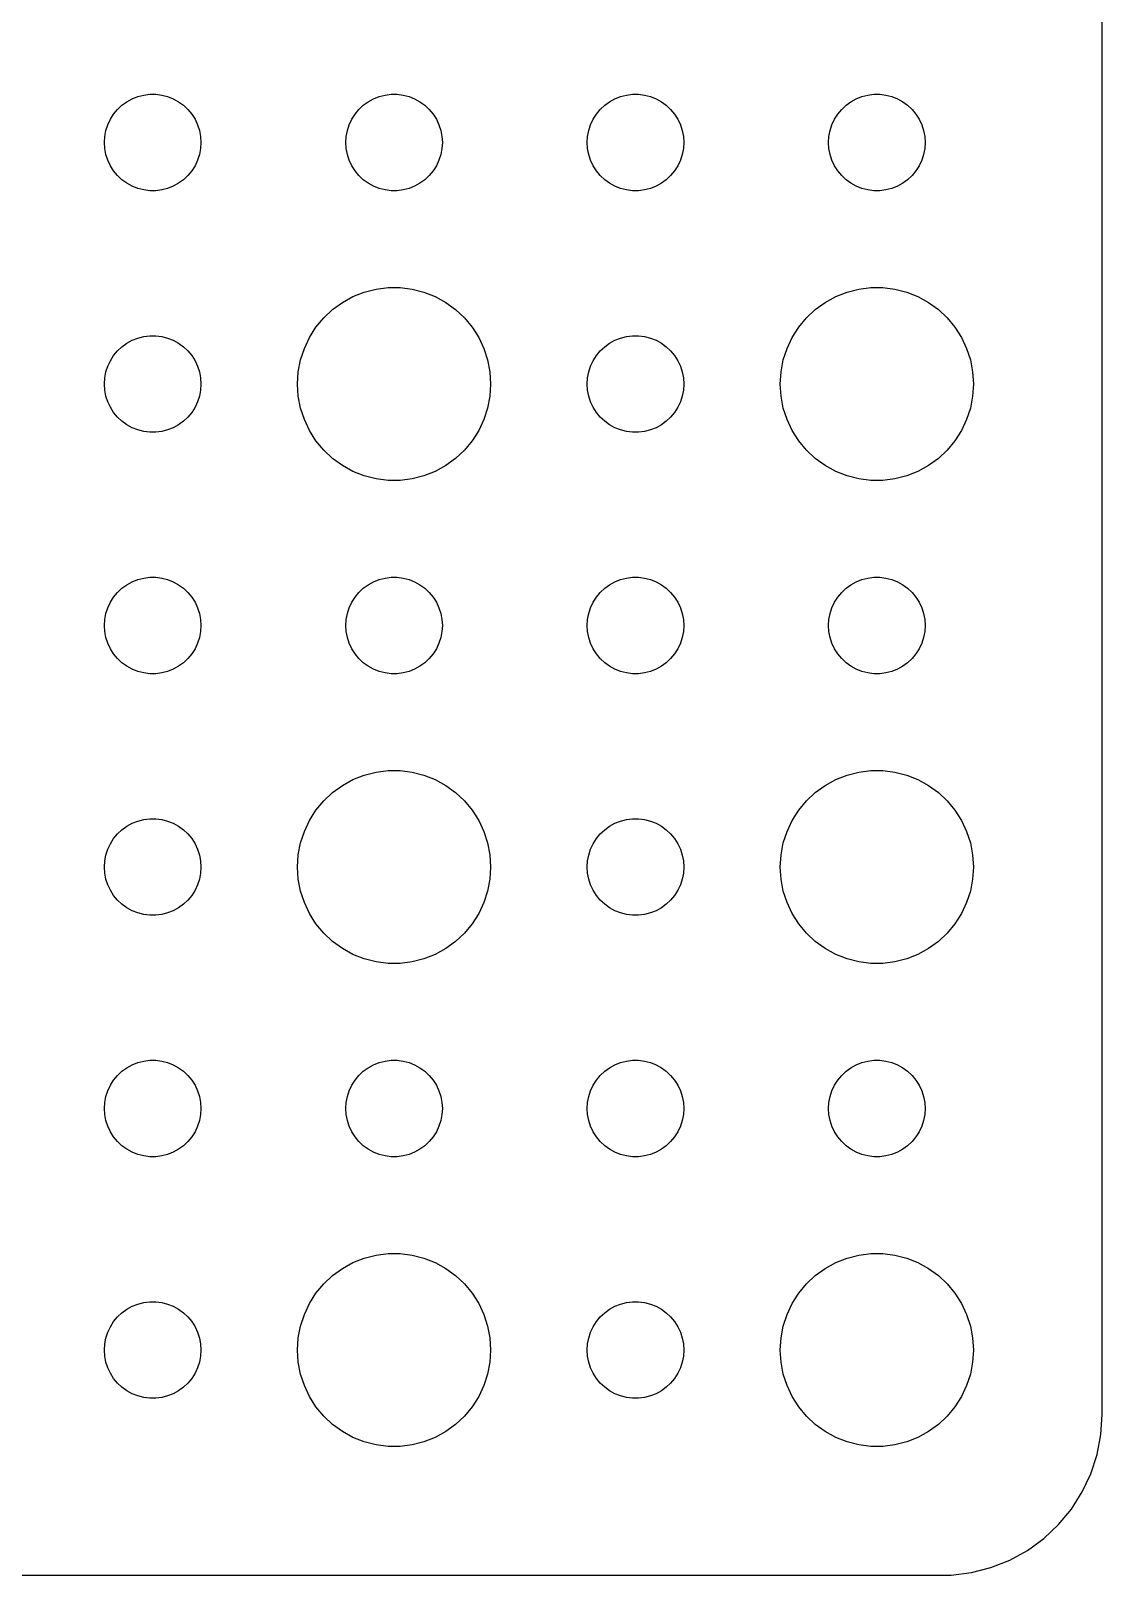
# Model space of a CAD drawing. Header units: metres. Extents: x -134 to 134, y 62 to 166.
# Drawn here: x 101.21 to 134.5, y 62.01 to 109.97 of the extents above; entities that cross this region are included whole.
import ezdxf

# ---------------------------------------------------------------- set-up
doc = ezdxf.new("R2010")
doc.units = ezdxf.units.M

msp = doc.modelspace()

# ---------------------------------------------------------------- linework, layer by layer
for p, q in [((134.5, 67), (134.5, 161)), ((104.361, 107.857), (104.536, 107.927)), ((104.536, 107.927), (104.719, 107.973)), ((104.719, 107.973), (104.906, 107.997)), ((104.906, 107.997), (105.094, 107.997)), ((105.094, 107.997), (105.281, 107.973)), ((105.281, 107.973), (105.464, 107.927)), ((105.464, 107.927), (105.639, 107.857)), ((111.861, 107.857), (112.036, 107.927)), ((112.036, 107.927), (112.219, 107.973)), ((112.219, 107.973), (112.406, 107.997)), ((112.406, 107.997), (112.594, 107.997)), ((112.594, 107.997), (112.781, 107.973)), ((112.781, 107.973), (112.964, 107.927)), ((112.964, 107.927), (113.139, 107.857)), ((119.361, 107.857), (119.536, 107.927)), ((119.536, 107.927), (119.719, 107.973)), ((119.719, 107.973), (119.906, 107.997)), ((119.906, 107.997), (120.094, 107.997)), ((120.094, 107.997), (120.281, 107.973)), ((120.281, 107.973), (120.464, 107.927)), ((120.464, 107.927), (120.639, 107.857)), ((126.861, 107.857), (127.036, 107.927)), ((127.036, 107.927), (127.219, 107.973)), ((127.219, 107.973), (127.406, 107.997)), ((127.406, 107.997), (127.594, 107.997)), ((127.594, 107.997), (127.781, 107.973)), ((127.781, 107.973), (127.964, 107.927)), ((127.964, 107.927), (128.139, 107.857)), ((103.786, 107.382), (103.907, 107.527)), ((103.907, 107.527), (104.044, 107.656)), ((104.044, 107.656), (104.196, 107.766)), ((104.196, 107.766), (104.361, 107.857)), ((105.639, 107.857), (105.804, 107.766)), ((105.804, 107.766), (105.956, 107.656)), ((105.956, 107.656), (106.093, 107.527)), ((106.093, 107.527), (106.214, 107.382)), ((111.286, 107.382), (111.407, 107.527)), ((111.407, 107.527), (111.544, 107.656)), ((111.544, 107.656), (111.696, 107.766)), ((111.696, 107.766), (111.861, 107.857)), ((113.139, 107.857), (113.304, 107.766)), ((113.304, 107.766), (113.456, 107.656)), ((113.456, 107.656), (113.593, 107.527)), ((113.593, 107.527), (113.714, 107.382)), ((118.786, 107.382), (118.907, 107.527)), ((118.907, 107.527), (119.044, 107.656)), ((119.044, 107.656), (119.196, 107.766)), ((119.196, 107.766), (119.361, 107.857)), ((120.639, 107.857), (120.804, 107.766)), ((120.804, 107.766), (120.956, 107.656)), ((120.956, 107.656), (121.093, 107.527)), ((121.093, 107.527), (121.214, 107.382)), ((126.286, 107.382), (126.407, 107.527)), ((126.407, 107.527), (126.544, 107.656)), ((126.544, 107.656), (126.696, 107.766)), ((126.696, 107.766), (126.861, 107.857)), ((128.139, 107.857), (128.304, 107.766)), ((128.304, 107.766), (128.456, 107.656)), ((128.456, 107.656), (128.593, 107.527)), ((128.593, 107.527), (128.714, 107.382)), ((103.547, 106.873), (103.605, 107.052)), ((103.605, 107.052), (103.686, 107.223)), ((103.686, 107.223), (103.786, 107.382)), ((106.214, 107.382), (106.314, 107.223)), ((106.314, 107.223), (106.395, 107.052)), ((106.395, 107.052), (106.453, 106.873)), ((111.047, 106.873), (111.105, 107.052)), ((111.105, 107.052), (111.186, 107.223)), ((111.186, 107.223), (111.286, 107.382)), ((113.714, 107.382), (113.814, 107.223)), ((113.814, 107.223), (113.895, 107.052)), ((113.895, 107.052), (113.953, 106.873)), ((118.547, 106.873), (118.605, 107.052)), ((118.605, 107.052), (118.686, 107.223)), ((118.686, 107.223), (118.786, 107.382)), ((121.214, 107.382), (121.314, 107.223)), ((121.314, 107.223), (121.395, 107.052)), ((121.395, 107.052), (121.453, 106.873)), ((126.047, 106.873), (126.105, 107.052)), ((126.105, 107.052), (126.186, 107.223)), ((126.186, 107.223), (126.286, 107.382)), ((128.714, 107.382), (128.814, 107.223)), ((128.814, 107.223), (128.895, 107.052)), ((128.895, 107.052), (128.953, 106.873)), ((103.5, 106.5), (103.512, 106.688)), ((103.512, 106.312), (103.5, 106.5)), ((103.512, 106.688), (103.547, 106.873)), ((106.453, 106.873), (106.488, 106.688)), ((106.488, 106.688), (106.5, 106.5)), ((106.5, 106.5), (106.488, 106.312)), ((111, 106.5), (111.012, 106.688)), ((111.012, 106.312), (111, 106.5)), ((111.012, 106.688), (111.047, 106.873)), ((113.953, 106.873), (113.988, 106.688)), ((113.988, 106.688), (114, 106.5)), ((114, 106.5), (113.988, 106.312)), ((118.5, 106.5), (118.512, 106.688)), ((118.512, 106.312), (118.5, 106.5)), ((118.512, 106.688), (118.547, 106.873)), ((121.453, 106.873), (121.488, 106.688)), ((121.488, 106.688), (121.5, 106.5)), ((121.5, 106.5), (121.488, 106.312)), ((126, 106.5), (126.012, 106.688)), ((126.012, 106.312), (126, 106.5)), ((126.012, 106.688), (126.047, 106.873)), ((128.953, 106.873), (128.988, 106.688)), ((128.988, 106.688), (129, 106.5)), ((129, 106.5), (128.988, 106.312)), ((103.547, 106.127), (103.512, 106.312)), ((103.605, 105.948), (103.547, 106.127)), ((106.453, 106.127), (106.395, 105.948)), ((106.488, 106.312), (106.453, 106.127)), ((111.047, 106.127), (111.012, 106.312)), ((111.105, 105.948), (111.047, 106.127)), ((113.953, 106.127), (113.895, 105.948)), ((113.988, 106.312), (113.953, 106.127)), ((118.547, 106.127), (118.512, 106.312)), ((118.605, 105.948), (118.547, 106.127)), ((121.453, 106.127), (121.395, 105.948)), ((121.488, 106.312), (121.453, 106.127)), ((126.047, 106.127), (126.012, 106.312)), ((126.105, 105.948), (126.047, 106.127)), ((128.953, 106.127), (128.895, 105.948)), ((128.988, 106.312), (128.953, 106.127)), ((103.686, 105.777), (103.605, 105.948)), ((103.786, 105.618), (103.686, 105.777)), ((103.907, 105.473), (103.786, 105.618)), ((106.214, 105.618), (106.093, 105.473)), ((106.314, 105.777), (106.214, 105.618)), ((106.395, 105.948), (106.314, 105.777)), ((111.186, 105.777), (111.105, 105.948)), ((111.286, 105.618), (111.186, 105.777)), ((111.407, 105.473), (111.286, 105.618)), ((113.714, 105.618), (113.593, 105.473)), ((113.814, 105.777), (113.714, 105.618)), ((113.895, 105.948), (113.814, 105.777)), ((118.686, 105.777), (118.605, 105.948)), ((118.786, 105.618), (118.686, 105.777)), ((118.907, 105.473), (118.786, 105.618)), ((121.214, 105.618), (121.093, 105.473)), ((121.314, 105.777), (121.214, 105.618)), ((121.395, 105.948), (121.314, 105.777)), ((126.186, 105.777), (126.105, 105.948)), ((126.286, 105.618), (126.186, 105.777)), ((126.407, 105.473), (126.286, 105.618)), ((128.714, 105.618), (128.593, 105.473)), ((128.814, 105.777), (128.714, 105.618)), ((128.895, 105.948), (128.814, 105.777)), ((104.044, 105.344), (103.907, 105.473)), ((104.196, 105.234), (104.044, 105.344)), ((104.361, 105.143), (104.196, 105.234)), ((104.536, 105.073), (104.361, 105.143)), ((104.719, 105.027), (104.536, 105.073)), ((104.906, 105.003), (104.719, 105.027)), ((105.281, 105.027), (105.094, 105.003)), ((105.464, 105.073), (105.281, 105.027)), ((105.639, 105.143), (105.464, 105.073)), ((105.804, 105.234), (105.639, 105.143)), ((105.956, 105.344), (105.804, 105.234)), ((106.093, 105.473), (105.956, 105.344)), ((111.544, 105.344), (111.407, 105.473)), ((111.696, 105.234), (111.544, 105.344)), ((111.861, 105.143), (111.696, 105.234)), ((112.036, 105.073), (111.861, 105.143)), ((112.219, 105.027), (112.036, 105.073)), ((112.406, 105.003), (112.219, 105.027)), ((112.781, 105.027), (112.594, 105.003)), ((112.964, 105.073), (112.781, 105.027)), ((113.139, 105.143), (112.964, 105.073)), ((113.304, 105.234), (113.139, 105.143)), ((113.456, 105.344), (113.304, 105.234)), ((113.593, 105.473), (113.456, 105.344)), ((119.044, 105.344), (118.907, 105.473)), ((119.196, 105.234), (119.044, 105.344)), ((119.361, 105.143), (119.196, 105.234)), ((119.536, 105.073), (119.361, 105.143)), ((119.719, 105.027), (119.536, 105.073)), ((119.906, 105.003), (119.719, 105.027)), ((120.281, 105.027), (120.094, 105.003)), ((120.464, 105.073), (120.281, 105.027)), ((120.639, 105.143), (120.464, 105.073)), ((120.804, 105.234), (120.639, 105.143)), ((120.956, 105.344), (120.804, 105.234)), ((121.093, 105.473), (120.956, 105.344)), ((126.544, 105.344), (126.407, 105.473)), ((126.696, 105.234), (126.544, 105.344)), ((126.861, 105.143), (126.696, 105.234)), ((127.036, 105.073), (126.861, 105.143)), ((127.219, 105.027), (127.036, 105.073)), ((127.406, 105.003), (127.219, 105.027)), ((127.781, 105.027), (127.594, 105.003)), ((127.964, 105.073), (127.781, 105.027)), ((128.139, 105.143), (127.964, 105.073)), ((128.304, 105.234), (128.139, 105.143)), ((128.456, 105.344), (128.304, 105.234)), ((128.593, 105.473), (128.456, 105.344)), ((105.094, 105.003), (104.906, 105.003)), ((112.594, 105.003), (112.406, 105.003)), ((120.094, 105.003), (119.906, 105.003)), ((127.594, 105.003), (127.406, 105.003)), ((110.893, 101.533), (111.223, 101.714)), ((111.223, 101.714), (111.573, 101.853)), ((111.573, 101.853), (111.938, 101.947)), ((111.938, 101.947), (112.312, 101.994)), ((112.312, 101.994), (112.688, 101.994)), ((112.688, 101.994), (113.062, 101.947)), ((113.062, 101.947), (113.427, 101.853)), ((113.427, 101.853), (113.777, 101.714)), ((113.777, 101.714), (114.107, 101.533)), ((125.893, 101.533), (126.223, 101.714)), ((126.223, 101.714), (126.573, 101.853)), ((126.573, 101.853), (126.938, 101.947)), ((126.938, 101.947), (127.312, 101.994)), ((127.312, 101.994), (127.688, 101.994)), ((127.688, 101.994), (128.062, 101.947)), ((128.062, 101.947), (128.427, 101.853)), ((128.427, 101.853), (128.777, 101.714)), ((128.777, 101.714), (129.107, 101.533)), ((110.313, 101.054), (110.588, 101.312)), ((110.588, 101.312), (110.893, 101.533)), ((114.107, 101.533), (114.412, 101.312)), ((114.412, 101.312), (114.687, 101.054)), ((125.313, 101.054), (125.588, 101.312)), ((125.588, 101.312), (125.893, 101.533)), ((129.107, 101.533), (129.412, 101.312)), ((129.412, 101.312), (129.687, 101.054)), ((109.871, 100.445), (110.073, 100.763)), ((110.073, 100.763), (110.313, 101.054)), ((114.687, 101.054), (114.927, 100.763)), ((114.927, 100.763), (115.129, 100.445)), ((124.871, 100.445), (125.073, 100.763)), ((125.073, 100.763), (125.313, 101.054)), ((129.687, 101.054), (129.927, 100.763)), ((129.927, 100.763), (130.129, 100.445)), ((104.044, 100.156), (104.196, 100.266)), ((104.196, 100.266), (104.361, 100.357)), ((104.361, 100.357), (104.536, 100.427)), ((104.536, 100.427), (104.719, 100.473)), ((104.719, 100.473), (104.906, 100.497)), ((104.906, 100.497), (105.094, 100.497)), ((105.094, 100.497), (105.281, 100.473)), ((105.281, 100.473), (105.464, 100.427)), ((105.464, 100.427), (105.639, 100.357)), ((105.639, 100.357), (105.804, 100.266)), ((105.804, 100.266), (105.956, 100.156)), ((109.711, 100.104), (109.871, 100.445)), ((115.129, 100.445), (115.289, 100.104)), ((119.044, 100.156), (119.196, 100.266)), ((119.196, 100.266), (119.361, 100.357)), ((119.361, 100.357), (119.536, 100.427)), ((119.536, 100.427), (119.719, 100.473)), ((119.719, 100.473), (119.906, 100.497)), ((119.906, 100.497), (120.094, 100.497)), ((120.094, 100.497), (120.281, 100.473)), ((120.281, 100.473), (120.464, 100.427)), ((120.464, 100.427), (120.639, 100.357)), ((120.639, 100.357), (120.804, 100.266)), ((120.804, 100.266), (120.956, 100.156)), ((124.711, 100.104), (124.871, 100.445)), ((130.129, 100.445), (130.289, 100.104)), ((103.686, 99.7226), (103.786, 99.8817)), ((103.786, 99.8817), (103.907, 100.027)), ((103.907, 100.027), (104.044, 100.156)), ((105.956, 100.156), (106.093, 100.027)), ((106.093, 100.027), (106.214, 99.8817)), ((106.214, 99.8817), (106.314, 99.7226)), ((109.594, 99.7461), (109.711, 100.104)), ((115.289, 100.104), (115.406, 99.7461)), ((118.686, 99.7226), (118.786, 99.8817)), ((118.786, 99.8817), (118.907, 100.027)), ((118.907, 100.027), (119.044, 100.156)), ((120.956, 100.156), (121.093, 100.027)), ((121.093, 100.027), (121.214, 99.8817)), ((121.214, 99.8817), (121.314, 99.7226)), ((124.594, 99.7461), (124.711, 100.104)), ((130.289, 100.104), (130.406, 99.7461)), ((103.512, 99.188), (103.547, 99.373)), ((103.547, 99.373), (103.605, 99.5522)), ((103.605, 99.5522), (103.686, 99.7226)), ((106.314, 99.7226), (106.395, 99.5522)), ((106.395, 99.5522), (106.453, 99.373)), ((106.453, 99.373), (106.488, 99.188)), ((109.5, 99), (109.524, 99.376)), ((109.524, 99.376), (109.594, 99.7461)), ((115.406, 99.7461), (115.476, 99.376)), ((115.476, 99.376), (115.5, 99)), ((118.512, 99.188), (118.547, 99.373)), ((118.547, 99.373), (118.605, 99.5522)), ((118.605, 99.5522), (118.686, 99.7226)), ((121.314, 99.7226), (121.395, 99.5522)), ((121.395, 99.5522), (121.453, 99.373)), ((121.453, 99.373), (121.488, 99.188)), ((124.5, 99), (124.524, 99.376)), ((124.524, 99.376), (124.594, 99.7461)), ((130.406, 99.7461), (130.476, 99.376)), ((130.476, 99.376), (130.5, 99)), ((103.5, 99), (103.512, 99.188)), ((103.512, 98.812), (103.5, 99)), ((103.547, 98.627), (103.512, 98.812)), ((106.488, 98.812), (106.453, 98.627)), ((106.488, 99.188), (106.5, 99)), ((106.5, 99), (106.488, 98.812)), ((109.524, 98.624), (109.5, 99)), ((115.5, 99), (115.476, 98.624)), ((118.5, 99), (118.512, 99.188)), ((118.512, 98.812), (118.5, 99)), ((118.547, 98.627), (118.512, 98.812)), ((121.488, 98.812), (121.453, 98.627)), ((121.488, 99.188), (121.5, 99)), ((121.5, 99), (121.488, 98.812)), ((124.524, 98.624), (124.5, 99)), ((130.5, 99), (130.476, 98.624)), ((103.605, 98.4478), (103.547, 98.627)), ((103.686, 98.2774), (103.605, 98.4478)), ((106.395, 98.4478), (106.314, 98.2774)), ((106.453, 98.627), (106.395, 98.4478)), ((109.594, 98.2539), (109.524, 98.624)), ((115.476, 98.624), (115.406, 98.2539)), ((118.605, 98.4478), (118.547, 98.627)), ((118.686, 98.2774), (118.605, 98.4478)), ((121.395, 98.4478), (121.314, 98.2774)), ((121.453, 98.627), (121.395, 98.4478)), ((124.594, 98.2539), (124.524, 98.624)), ((130.476, 98.624), (130.406, 98.2539)), ((103.786, 98.1183), (103.686, 98.2774)), ((103.907, 97.9732), (103.786, 98.1183)), ((104.044, 97.8442), (103.907, 97.9732)), ((104.196, 97.7335), (104.044, 97.8442)), ((105.956, 97.8442), (105.804, 97.7335)), ((106.093, 97.9732), (105.956, 97.8442)), ((106.214, 98.1183), (106.093, 97.9732)), ((106.314, 98.2774), (106.214, 98.1183)), ((109.711, 97.8956), (109.594, 98.2539)), ((109.871, 97.5547), (109.711, 97.8956)), ((115.289, 97.8956), (115.129, 97.5547)), ((115.406, 98.2539), (115.289, 97.8956)), ((118.786, 98.1183), (118.686, 98.2774)), ((118.907, 97.9732), (118.786, 98.1183)), ((119.044, 97.8442), (118.907, 97.9732)), ((119.196, 97.7335), (119.044, 97.8442)), ((120.956, 97.8442), (120.804, 97.7335)), ((121.093, 97.9732), (120.956, 97.8442)), ((121.214, 98.1183), (121.093, 97.9732)), ((121.314, 98.2774), (121.214, 98.1183)), ((124.711, 97.8956), (124.594, 98.2539)), ((124.871, 97.5547), (124.711, 97.8956)), ((130.289, 97.8956), (130.129, 97.5547)), ((130.406, 98.2539), (130.289, 97.8956)), ((104.361, 97.6428), (104.196, 97.7335)), ((104.536, 97.5734), (104.361, 97.6428)), ((104.719, 97.5266), (104.536, 97.5734)), ((104.906, 97.503), (104.719, 97.5266)), ((105.094, 97.503), (104.906, 97.503)), ((105.281, 97.5266), (105.094, 97.503)), ((105.464, 97.5734), (105.281, 97.5266)), ((105.639, 97.6428), (105.464, 97.5734)), ((105.804, 97.7335), (105.639, 97.6428)), ((110.073, 97.2366), (109.871, 97.5547)), ((115.129, 97.5547), (114.927, 97.2366)), ((119.361, 97.6428), (119.196, 97.7335)), ((119.536, 97.5734), (119.361, 97.6428)), ((119.719, 97.5266), (119.536, 97.5734)), ((119.906, 97.503), (119.719, 97.5266)), ((120.094, 97.503), (119.906, 97.503)), ((120.281, 97.5266), (120.094, 97.503)), ((120.464, 97.5734), (120.281, 97.5266)), ((120.639, 97.6428), (120.464, 97.5734)), ((120.804, 97.7335), (120.639, 97.6428)), ((125.073, 97.2366), (124.871, 97.5547)), ((130.129, 97.5547), (129.927, 97.2366)), ((110.313, 96.9464), (110.073, 97.2366)), ((110.588, 96.6885), (110.313, 96.9464)), ((114.687, 96.9464), (114.412, 96.6885)), ((114.927, 97.2366), (114.687, 96.9464)), ((125.313, 96.9464), (125.073, 97.2366)), ((125.588, 96.6885), (125.313, 96.9464)), ((129.687, 96.9464), (129.412, 96.6885)), ((129.927, 97.2366), (129.687, 96.9464)), ((110.893, 96.467), (110.588, 96.6885)), ((111.223, 96.2855), (110.893, 96.467)), ((114.107, 96.467), (113.777, 96.2855)), ((114.412, 96.6885), (114.107, 96.467)), ((125.893, 96.467), (125.588, 96.6885)), ((126.223, 96.2855), (125.893, 96.467)), ((129.107, 96.467), (128.777, 96.2855)), ((129.412, 96.6885), (129.107, 96.467)), ((111.573, 96.1468), (111.223, 96.2855)), ((111.938, 96.0531), (111.573, 96.1468)), ((112.312, 96.0059), (111.938, 96.0531)), ((112.688, 96.0059), (112.312, 96.0059)), ((113.062, 96.0531), (112.688, 96.0059)), ((113.427, 96.1468), (113.062, 96.0531)), ((113.777, 96.2855), (113.427, 96.1468)), ((126.573, 96.1468), (126.223, 96.2855)), ((126.938, 96.0531), (126.573, 96.1468)), ((127.312, 96.0059), (126.938, 96.0531)), ((127.688, 96.0059), (127.312, 96.0059)), ((128.062, 96.0531), (127.688, 96.0059)), ((128.427, 96.1468), (128.062, 96.0531)), ((128.777, 96.2855), (128.427, 96.1468)), ((103.907, 92.5268), (104.044, 92.6558)), ((104.044, 92.6558), (104.196, 92.7665)), ((104.196, 92.7665), (104.361, 92.8573)), ((104.361, 92.8573), (104.536, 92.9266)), ((104.536, 92.9266), (104.719, 92.9734)), ((104.719, 92.9734), (104.906, 92.997)), ((104.906, 92.997), (105.094, 92.997)), ((105.094, 92.997), (105.281, 92.9734)), ((105.281, 92.9734), (105.464, 92.9266)), ((105.464, 92.9266), (105.639, 92.8573)), ((105.639, 92.8573), (105.804, 92.7665)), ((105.804, 92.7665), (105.956, 92.6558)), ((105.956, 92.6558), (106.093, 92.5268)), ((111.407, 92.5268), (111.544, 92.6558)), ((111.544, 92.6558), (111.696, 92.7665)), ((111.696, 92.7665), (111.861, 92.8573)), ((111.861, 92.8573), (112.036, 92.9266)), ((112.036, 92.9266), (112.219, 92.9734)), ((112.219, 92.9734), (112.406, 92.997)), ((112.406, 92.997), (112.594, 92.997)), ((112.594, 92.997), (112.781, 92.9734)), ((112.781, 92.9734), (112.964, 92.9266)), ((112.964, 92.9266), (113.139, 92.8573)), ((113.139, 92.8573), (113.304, 92.7665)), ((113.304, 92.7665), (113.456, 92.6558)), ((113.456, 92.6558), (113.593, 92.5268)), ((118.907, 92.5268), (119.044, 92.6558)), ((119.044, 92.6558), (119.196, 92.7665)), ((119.196, 92.7665), (119.361, 92.8573)), ((119.361, 92.8573), (119.536, 92.9266)), ((119.536, 92.9266), (119.719, 92.9734)), ((119.719, 92.9734), (119.906, 92.997)), ((119.906, 92.997), (120.094, 92.997)), ((120.094, 92.997), (120.281, 92.9734)), ((120.281, 92.9734), (120.464, 92.9266)), ((120.464, 92.9266), (120.639, 92.8573)), ((120.639, 92.8573), (120.804, 92.7665)), ((120.804, 92.7665), (120.956, 92.6558)), ((120.956, 92.6558), (121.093, 92.5268)), ((126.407, 92.5268), (126.544, 92.6558)), ((126.544, 92.6558), (126.696, 92.7665)), ((126.696, 92.7665), (126.861, 92.8573)), ((126.861, 92.8573), (127.036, 92.9266)), ((127.036, 92.9266), (127.219, 92.9734)), ((127.219, 92.9734), (127.406, 92.997)), ((127.406, 92.997), (127.594, 92.997)), ((127.594, 92.997), (127.781, 92.9734)), ((127.781, 92.9734), (127.964, 92.9266)), ((127.964, 92.9266), (128.139, 92.8573)), ((128.139, 92.8573), (128.304, 92.7665)), ((128.304, 92.7665), (128.456, 92.6558)), ((128.456, 92.6558), (128.593, 92.5268)), ((103.605, 92.0522), (103.686, 92.2226)), ((103.686, 92.2226), (103.786, 92.3817)), ((103.786, 92.3817), (103.907, 92.5268)), ((106.093, 92.5268), (106.214, 92.3817)), ((106.214, 92.3817), (106.314, 92.2226)), ((106.314, 92.2226), (106.395, 92.0522)), ((111.105, 92.0522), (111.186, 92.2226)), ((111.186, 92.2226), (111.286, 92.3817)), ((111.286, 92.3817), (111.407, 92.5268)), ((113.593, 92.5268), (113.714, 92.3817)), ((113.714, 92.3817), (113.814, 92.2226)), ((113.814, 92.2226), (113.895, 92.0522)), ((118.605, 92.0522), (118.686, 92.2226)), ((118.686, 92.2226), (118.786, 92.3817)), ((118.786, 92.3817), (118.907, 92.5268)), ((121.093, 92.5268), (121.214, 92.3817)), ((121.214, 92.3817), (121.314, 92.2226)), ((121.314, 92.2226), (121.395, 92.0522)), ((126.105, 92.0522), (126.186, 92.2226)), ((126.186, 92.2226), (126.286, 92.3817)), ((126.286, 92.3817), (126.407, 92.5268)), ((128.593, 92.5268), (128.714, 92.3817)), ((128.714, 92.3817), (128.814, 92.2226)), ((128.814, 92.2226), (128.895, 92.0522)), ((103.5, 91.5), (103.512, 91.688)), ((103.512, 91.688), (103.547, 91.873)), ((103.547, 91.873), (103.605, 92.0522)), ((106.395, 92.0522), (106.453, 91.873)), ((106.453, 91.873), (106.488, 91.688)), ((106.488, 91.688), (106.5, 91.5)), ((111, 91.5), (111.012, 91.688)), ((111.012, 91.688), (111.047, 91.873)), ((111.047, 91.873), (111.105, 92.0522)), ((113.895, 92.0522), (113.953, 91.873)), ((113.953, 91.873), (113.988, 91.688)), ((113.988, 91.688), (114, 91.5)), ((118.5, 91.5), (118.512, 91.688)), ((118.512, 91.688), (118.547, 91.873)), ((118.547, 91.873), (118.605, 92.0522)), ((121.395, 92.0522), (121.453, 91.873)), ((121.453, 91.873), (121.488, 91.688)), ((121.488, 91.688), (121.5, 91.5)), ((126, 91.5), (126.012, 91.688)), ((126.012, 91.688), (126.047, 91.873)), ((126.047, 91.873), (126.105, 92.0522)), ((128.895, 92.0522), (128.953, 91.873)), ((128.953, 91.873), (128.988, 91.688)), ((128.988, 91.688), (129, 91.5)), ((103.512, 91.312), (103.5, 91.5)), ((103.547, 91.127), (103.512, 91.312)), ((103.605, 90.9478), (103.547, 91.127)), ((106.453, 91.127), (106.395, 90.9478)), ((106.488, 91.312), (106.453, 91.127)), ((106.5, 91.5), (106.488, 91.312)), ((111.012, 91.312), (111, 91.5)), ((111.047, 91.127), (111.012, 91.312)), ((111.105, 90.9478), (111.047, 91.127)), ((113.953, 91.127), (113.895, 90.9478)), ((113.988, 91.312), (113.953, 91.127)), ((114, 91.5), (113.988, 91.312)), ((118.512, 91.312), (118.5, 91.5)), ((118.547, 91.127), (118.512, 91.312)), ((118.605, 90.9478), (118.547, 91.127)), ((121.453, 91.127), (121.395, 90.9478)), ((121.488, 91.312), (121.453, 91.127)), ((121.5, 91.5), (121.488, 91.312)), ((126.012, 91.312), (126, 91.5)), ((126.047, 91.127), (126.012, 91.312)), ((126.105, 90.9478), (126.047, 91.127)), ((128.953, 91.127), (128.895, 90.9478)), ((128.988, 91.312), (128.953, 91.127)), ((129, 91.5), (128.988, 91.312)), ((103.686, 90.7774), (103.605, 90.9478)), ((103.786, 90.6183), (103.686, 90.7774)), ((106.314, 90.7774), (106.214, 90.6183)), ((106.395, 90.9478), (106.314, 90.7774)), ((111.186, 90.7774), (111.105, 90.9478)), ((111.286, 90.6183), (111.186, 90.7774)), ((113.814, 90.7774), (113.714, 90.6183)), ((113.895, 90.9478), (113.814, 90.7774)), ((118.686, 90.7774), (118.605, 90.9478)), ((118.786, 90.6183), (118.686, 90.7774)), ((121.314, 90.7774), (121.214, 90.6183)), ((121.395, 90.9478), (121.314, 90.7774)), ((126.186, 90.7774), (126.105, 90.9478)), ((126.286, 90.6183), (126.186, 90.7774)), ((128.814, 90.7774), (128.714, 90.6183)), ((128.895, 90.9478), (128.814, 90.7774)), ((103.907, 90.4732), (103.786, 90.6183)), ((104.044, 90.3442), (103.907, 90.4732)), ((104.196, 90.2335), (104.044, 90.3442)), ((104.361, 90.1428), (104.196, 90.2335)), ((105.804, 90.2335), (105.639, 90.1428)), ((105.956, 90.3442), (105.804, 90.2335)), ((106.093, 90.4732), (105.956, 90.3442)), ((106.214, 90.6183), (106.093, 90.4732)), ((111.407, 90.4732), (111.286, 90.6183)), ((111.544, 90.3442), (111.407, 90.4732)), ((111.696, 90.2335), (111.544, 90.3442)), ((111.861, 90.1428), (111.696, 90.2335)), ((113.304, 90.2335), (113.139, 90.1428)), ((113.456, 90.3442), (113.304, 90.2335)), ((113.593, 90.4732), (113.456, 90.3442)), ((113.714, 90.6183), (113.593, 90.4732)), ((118.907, 90.4732), (118.786, 90.6183)), ((119.044, 90.3442), (118.907, 90.4732)), ((119.196, 90.2335), (119.044, 90.3442)), ((119.361, 90.1428), (119.196, 90.2335)), ((120.804, 90.2335), (120.639, 90.1428)), ((120.956, 90.3442), (120.804, 90.2335)), ((121.093, 90.4732), (120.956, 90.3442)), ((121.214, 90.6183), (121.093, 90.4732)), ((126.407, 90.4732), (126.286, 90.6183)), ((126.544, 90.3442), (126.407, 90.4732)), ((126.696, 90.2335), (126.544, 90.3442)), ((126.861, 90.1428), (126.696, 90.2335)), ((128.304, 90.2335), (128.139, 90.1428)), ((128.456, 90.3442), (128.304, 90.2335)), ((128.593, 90.4732), (128.456, 90.3442)), ((128.714, 90.6183), (128.593, 90.4732)), ((104.536, 90.0734), (104.361, 90.1428)), ((104.719, 90.0266), (104.536, 90.0734)), ((104.906, 90.003), (104.719, 90.0266)), ((105.094, 90.003), (104.906, 90.003)), ((105.281, 90.0266), (105.094, 90.003)), ((105.464, 90.0734), (105.281, 90.0266)), ((105.639, 90.1428), (105.464, 90.0734)), ((112.036, 90.0734), (111.861, 90.1428)), ((112.219, 90.0266), (112.036, 90.0734)), ((112.406, 90.003), (112.219, 90.0266)), ((112.594, 90.003), (112.406, 90.003)), ((112.781, 90.0266), (112.594, 90.003)), ((112.964, 90.0734), (112.781, 90.0266)), ((113.139, 90.1428), (112.964, 90.0734)), ((119.536, 90.0734), (119.361, 90.1428)), ((119.719, 90.0266), (119.536, 90.0734)), ((119.906, 90.003), (119.719, 90.0266)), ((120.094, 90.003), (119.906, 90.003)), ((120.281, 90.0266), (120.094, 90.003)), ((120.464, 90.0734), (120.281, 90.0266)), ((120.639, 90.1428), (120.464, 90.0734)), ((127.036, 90.0734), (126.861, 90.1428)), ((127.219, 90.0266), (127.036, 90.0734)), ((127.406, 90.003), (127.219, 90.0266)), ((127.594, 90.003), (127.406, 90.003)), ((127.781, 90.0266), (127.594, 90.003)), ((127.964, 90.0734), (127.781, 90.0266)), ((128.139, 90.1428), (127.964, 90.0734)), ((111.223, 86.7145), (111.573, 86.8532)), ((111.573, 86.8532), (111.938, 86.9469)), ((111.938, 86.9469), (112.312, 86.9941)), ((112.312, 86.9941), (112.688, 86.9941)), ((112.688, 86.9941), (113.062, 86.9469)), ((113.062, 86.9469), (113.427, 86.8532)), ((113.427, 86.8532), (113.777, 86.7145)), ((126.223, 86.7145), (126.573, 86.8532)), ((126.573, 86.8532), (126.938, 86.9469)), ((126.938, 86.9469), (127.312, 86.9941)), ((127.312, 86.9941), (127.688, 86.9941)), ((127.688, 86.9941), (128.062, 86.9469)), ((128.062, 86.9469), (128.427, 86.8532)), ((128.427, 86.8532), (128.777, 86.7145)), ((110.588, 86.3116), (110.893, 86.533)), ((110.893, 86.533), (111.223, 86.7145)), ((113.777, 86.7145), (114.107, 86.533)), ((114.107, 86.533), (114.412, 86.3116)), ((125.588, 86.3116), (125.893, 86.533)), ((125.893, 86.533), (126.223, 86.7145)), ((128.777, 86.7145), (129.107, 86.533)), ((129.107, 86.533), (129.412, 86.3116)), ((110.073, 85.7634), (110.313, 86.0536)), ((110.313, 86.0536), (110.588, 86.3116)), ((114.412, 86.3116), (114.687, 86.0536)), ((114.687, 86.0536), (114.927, 85.7634)), ((125.073, 85.7634), (125.313, 86.0536)), ((125.313, 86.0536), (125.588, 86.3116)), ((129.412, 86.3116), (129.687, 86.0536)), ((129.687, 86.0536), (129.927, 85.7634)), ((104.361, 85.3573), (104.536, 85.4266)), ((104.536, 85.4266), (104.719, 85.4734)), ((104.719, 85.4734), (104.906, 85.497)), ((104.906, 85.497), (105.094, 85.497)), ((105.094, 85.497), (105.281, 85.4734)), ((105.281, 85.4734), (105.464, 85.4266)), ((105.464, 85.4266), (105.639, 85.3573)), ((109.711, 85.1044), (109.871, 85.4453)), ((109.871, 85.4453), (110.073, 85.7634)), ((114.927, 85.7634), (115.129, 85.4453)), ((115.129, 85.4453), (115.289, 85.1044)), ((119.361, 85.3573), (119.536, 85.4266)), ((119.536, 85.4266), (119.719, 85.4734)), ((119.719, 85.4734), (119.906, 85.497)), ((119.906, 85.497), (120.094, 85.497)), ((120.094, 85.497), (120.281, 85.4734)), ((120.281, 85.4734), (120.464, 85.4266)), ((120.464, 85.4266), (120.639, 85.3573)), ((124.711, 85.1044), (124.871, 85.4453)), ((124.871, 85.4453), (125.073, 85.7634)), ((129.927, 85.7634), (130.129, 85.4453)), ((130.129, 85.4453), (130.289, 85.1044)), ((103.786, 84.8817), (103.907, 85.0268)), ((103.907, 85.0268), (104.044, 85.1558)), ((104.044, 85.1558), (104.196, 85.2665)), ((104.196, 85.2665), (104.361, 85.3573)), ((105.639, 85.3573), (105.804, 85.2665)), ((105.804, 85.2665), (105.956, 85.1558)), ((105.956, 85.1558), (106.093, 85.0268)), ((106.093, 85.0268), (106.214, 84.8817)), ((109.594, 84.7461), (109.711, 85.1044)), ((115.289, 85.1044), (115.406, 84.7461)), ((118.786, 84.8817), (118.907, 85.0268)), ((118.907, 85.0268), (119.044, 85.1558)), ((119.044, 85.1558), (119.196, 85.2665)), ((119.196, 85.2665), (119.361, 85.3573)), ((120.639, 85.3573), (120.804, 85.2665)), ((120.804, 85.2665), (120.956, 85.1558)), ((120.956, 85.1558), (121.093, 85.0268)), ((121.093, 85.0268), (121.214, 84.8817)), ((124.594, 84.7461), (124.711, 85.1044)), ((130.289, 85.1044), (130.406, 84.7461)), ((103.547, 84.373), (103.605, 84.5522)), ((103.605, 84.5522), (103.686, 84.7226)), ((103.686, 84.7226), (103.786, 84.8817)), ((106.214, 84.8817), (106.314, 84.7226)), ((106.314, 84.7226), (106.395, 84.5522)), ((106.395, 84.5522), (106.453, 84.373)), ((109.524, 84.376), (109.594, 84.7461)), ((115.406, 84.7461), (115.476, 84.376)), ((118.547, 84.373), (118.605, 84.5522)), ((118.605, 84.5522), (118.686, 84.7226)), ((118.686, 84.7226), (118.786, 84.8817)), ((121.214, 84.8817), (121.314, 84.7226)), ((121.314, 84.7226), (121.395, 84.5522)), ((121.395, 84.5522), (121.453, 84.373)), ((124.524, 84.376), (124.594, 84.7461)), ((130.406, 84.7461), (130.476, 84.376)), ((103.5, 84), (103.512, 84.188)), ((103.512, 83.812), (103.5, 84)), ((103.512, 84.188), (103.547, 84.373)), ((106.453, 84.373), (106.488, 84.188)), ((106.488, 84.188), (106.5, 84)), ((106.5, 84), (106.488, 83.812)), ((109.5, 84), (109.524, 84.376)), ((109.524, 83.624), (109.5, 84)), ((115.476, 84.376), (115.5, 84)), ((115.5, 84), (115.476, 83.624)), ((118.5, 84), (118.512, 84.188)), ((118.512, 83.812), (118.5, 84)), ((118.512, 84.188), (118.547, 84.373)), ((121.453, 84.373), (121.488, 84.188)), ((121.488, 84.188), (121.5, 84)), ((121.5, 84), (121.488, 83.812)), ((124.5, 84), (124.524, 84.376)), ((124.524, 83.624), (124.5, 84)), ((130.476, 84.376), (130.5, 84)), ((130.5, 84), (130.476, 83.624)), ((103.547, 83.627), (103.512, 83.812)), ((103.605, 83.4478), (103.547, 83.627)), ((103.686, 83.2774), (103.605, 83.4478)), ((106.395, 83.4478), (106.314, 83.2774)), ((106.453, 83.627), (106.395, 83.4478)), ((106.488, 83.812), (106.453, 83.627)), ((109.594, 83.2539), (109.524, 83.624)), ((115.476, 83.624), (115.406, 83.2539)), ((118.547, 83.627), (118.512, 83.812)), ((118.605, 83.4478), (118.547, 83.627)), ((118.686, 83.2774), (118.605, 83.4478)), ((121.395, 83.4478), (121.314, 83.2774)), ((121.453, 83.627), (121.395, 83.4478)), ((121.488, 83.812), (121.453, 83.627)), ((124.594, 83.2539), (124.524, 83.624)), ((130.476, 83.624), (130.406, 83.2539)), ((103.786, 83.1183), (103.686, 83.2774)), ((103.907, 82.9732), (103.786, 83.1183)), ((104.044, 82.8442), (103.907, 82.9732)), ((106.093, 82.9732), (105.956, 82.8442)), ((106.214, 83.1183), (106.093, 82.9732)), ((106.314, 83.2774), (106.214, 83.1183)), ((109.711, 82.8956), (109.594, 83.2539)), ((115.406, 83.2539), (115.289, 82.8956)), ((118.786, 83.1183), (118.686, 83.2774)), ((118.907, 82.9732), (118.786, 83.1183)), ((119.044, 82.8442), (118.907, 82.9732)), ((121.093, 82.9732), (120.956, 82.8442)), ((121.214, 83.1183), (121.093, 82.9732)), ((121.314, 83.2774), (121.214, 83.1183)), ((124.711, 82.8956), (124.594, 83.2539)), ((130.406, 83.2539), (130.289, 82.8956)), ((104.196, 82.7335), (104.044, 82.8442)), ((104.361, 82.6428), (104.196, 82.7335)), ((104.536, 82.5734), (104.361, 82.6428)), ((104.719, 82.5266), (104.536, 82.5734)), ((104.906, 82.503), (104.719, 82.5266)), ((105.094, 82.503), (104.906, 82.503)), ((105.281, 82.5266), (105.094, 82.503)), ((105.464, 82.5734), (105.281, 82.5266)), ((105.639, 82.6428), (105.464, 82.5734)), ((105.804, 82.7335), (105.639, 82.6428)), ((105.956, 82.8442), (105.804, 82.7335)), ((109.871, 82.5547), (109.711, 82.8956)), ((110.073, 82.2366), (109.871, 82.5547)), ((115.129, 82.5547), (114.927, 82.2366)), ((115.289, 82.8956), (115.129, 82.5547)), ((119.196, 82.7335), (119.044, 82.8442)), ((119.361, 82.6428), (119.196, 82.7335)), ((119.536, 82.5734), (119.361, 82.6428)), ((119.719, 82.5266), (119.536, 82.5734)), ((119.906, 82.503), (119.719, 82.5266)), ((120.094, 82.503), (119.906, 82.503)), ((120.281, 82.5266), (120.094, 82.503)), ((120.464, 82.5734), (120.281, 82.5266)), ((120.639, 82.6428), (120.464, 82.5734)), ((120.804, 82.7335), (120.639, 82.6428)), ((120.956, 82.8442), (120.804, 82.7335)), ((124.871, 82.5547), (124.711, 82.8956)), ((125.073, 82.2366), (124.871, 82.5547)), ((130.129, 82.5547), (129.927, 82.2366)), ((130.289, 82.8956), (130.129, 82.5547)), ((110.313, 81.9464), (110.073, 82.2366)), ((114.927, 82.2366), (114.687, 81.9464)), ((125.313, 81.9464), (125.073, 82.2366)), ((129.927, 82.2366), (129.687, 81.9464)), ((110.588, 81.6885), (110.313, 81.9464)), ((110.893, 81.467), (110.588, 81.6885)), ((114.412, 81.6885), (114.107, 81.467)), ((114.687, 81.9464), (114.412, 81.6885)), ((125.588, 81.6885), (125.313, 81.9464)), ((125.893, 81.467), (125.588, 81.6885)), ((129.412, 81.6885), (129.107, 81.467)), ((129.687, 81.9464), (129.412, 81.6885)), ((111.223, 81.2855), (110.893, 81.467)), ((111.573, 81.1468), (111.223, 81.2855)), ((111.938, 81.0531), (111.573, 81.1468)), ((112.312, 81.0059), (111.938, 81.0531)), ((113.062, 81.0531), (112.688, 81.0059)), ((113.427, 81.1468), (113.062, 81.0531)), ((113.777, 81.2855), (113.427, 81.1468)), ((114.107, 81.467), (113.777, 81.2855)), ((126.223, 81.2855), (125.893, 81.467)), ((126.573, 81.1468), (126.223, 81.2855)), ((126.938, 81.0531), (126.573, 81.1468)), ((127.312, 81.0059), (126.938, 81.0531)), ((128.062, 81.0531), (127.688, 81.0059)), ((128.427, 81.1468), (128.062, 81.0531)), ((128.777, 81.2855), (128.427, 81.1468)), ((129.107, 81.467), (128.777, 81.2855)), ((112.688, 81.0059), (112.312, 81.0059)), ((127.688, 81.0059), (127.312, 81.0059)), ((104.044, 77.6558), (104.196, 77.7665)), ((104.196, 77.7665), (104.361, 77.8572)), ((104.361, 77.8572), (104.536, 77.9266)), ((104.536, 77.9266), (104.719, 77.9734)), ((104.719, 77.9734), (104.906, 77.997)), ((104.906, 77.997), (105.094, 77.997)), ((105.094, 77.997), (105.281, 77.9734)), ((105.281, 77.9734), (105.464, 77.9266)), ((105.464, 77.9266), (105.639, 77.8572)), ((105.639, 77.8572), (105.804, 77.7665)), ((105.804, 77.7665), (105.956, 77.6558)), ((111.544, 77.6558), (111.696, 77.7665)), ((111.696, 77.7665), (111.861, 77.8572)), ((111.861, 77.8572), (112.036, 77.9266)), ((112.036, 77.9266), (112.219, 77.9734)), ((112.219, 77.9734), (112.406, 77.997)), ((112.406, 77.997), (112.594, 77.997)), ((112.594, 77.997), (112.781, 77.9734)), ((112.781, 77.9734), (112.964, 77.9266)), ((112.964, 77.9266), (113.139, 77.8572)), ((113.139, 77.8572), (113.304, 77.7665)), ((113.304, 77.7665), (113.456, 77.6558)), ((119.044, 77.6558), (119.196, 77.7665)), ((119.196, 77.7665), (119.361, 77.8572)), ((119.361, 77.8572), (119.536, 77.9266)), ((119.536, 77.9266), (119.719, 77.9734)), ((119.719, 77.9734), (119.906, 77.997)), ((119.906, 77.997), (120.094, 77.997)), ((120.094, 77.997), (120.281, 77.9734)), ((120.281, 77.9734), (120.464, 77.9266)), ((120.464, 77.9266), (120.639, 77.8572)), ((120.639, 77.8572), (120.804, 77.7665)), ((120.804, 77.7665), (120.956, 77.6558)), ((126.544, 77.6558), (126.696, 77.7665)), ((126.696, 77.7665), (126.861, 77.8572)), ((126.861, 77.8572), (127.036, 77.9266)), ((127.036, 77.9266), (127.219, 77.9734)), ((127.219, 77.9734), (127.406, 77.997)), ((127.406, 77.997), (127.594, 77.997)), ((127.594, 77.997), (127.781, 77.9734)), ((127.781, 77.9734), (127.964, 77.9266)), ((127.964, 77.9266), (128.139, 77.8572)), ((128.139, 77.8572), (128.304, 77.7665)), ((128.304, 77.7665), (128.456, 77.6558)), ((103.605, 77.0522), (103.686, 77.2226)), ((103.686, 77.2226), (103.786, 77.3817)), ((103.786, 77.3817), (103.907, 77.5268)), ((103.907, 77.5268), (104.044, 77.6558)), ((105.956, 77.6558), (106.093, 77.5268)), ((106.093, 77.5268), (106.214, 77.3817)), ((106.214, 77.3817), (106.314, 77.2226)), ((106.314, 77.2226), (106.395, 77.0522)), ((111.105, 77.0522), (111.186, 77.2226)), ((111.186, 77.2226), (111.286, 77.3817)), ((111.286, 77.3817), (111.407, 77.5268)), ((111.407, 77.5268), (111.544, 77.6558)), ((113.456, 77.6558), (113.593, 77.5268)), ((113.593, 77.5268), (113.714, 77.3817)), ((113.714, 77.3817), (113.814, 77.2226)), ((113.814, 77.2226), (113.895, 77.0522)), ((118.605, 77.0522), (118.686, 77.2226)), ((118.686, 77.2226), (118.786, 77.3817)), ((118.786, 77.3817), (118.907, 77.5268)), ((118.907, 77.5268), (119.044, 77.6558)), ((120.956, 77.6558), (121.093, 77.5268)), ((121.093, 77.5268), (121.214, 77.3817)), ((121.214, 77.3817), (121.314, 77.2226)), ((121.314, 77.2226), (121.395, 77.0522)), ((126.105, 77.0522), (126.186, 77.2226)), ((126.186, 77.2226), (126.286, 77.3817)), ((126.286, 77.3817), (126.407, 77.5268)), ((126.407, 77.5268), (126.544, 77.6558)), ((128.456, 77.6558), (128.593, 77.5268)), ((128.593, 77.5268), (128.714, 77.3817)), ((128.714, 77.3817), (128.814, 77.2226)), ((128.814, 77.2226), (128.895, 77.0522)), ((103.512, 76.688), (103.547, 76.873)), ((103.547, 76.873), (103.605, 77.0522)), ((106.395, 77.0522), (106.453, 76.873)), ((106.453, 76.873), (106.488, 76.688)), ((111.012, 76.688), (111.047, 76.873)), ((111.047, 76.873), (111.105, 77.0522)), ((113.895, 77.0522), (113.953, 76.873)), ((113.953, 76.873), (113.988, 76.688)), ((118.512, 76.688), (118.547, 76.873)), ((118.547, 76.873), (118.605, 77.0522)), ((121.395, 77.0522), (121.453, 76.873)), ((121.453, 76.873), (121.488, 76.688)), ((126.012, 76.688), (126.047, 76.873)), ((126.047, 76.873), (126.105, 77.0522)), ((128.895, 77.0522), (128.953, 76.873)), ((128.953, 76.873), (128.988, 76.688)), ((103.5, 76.5), (103.512, 76.688)), ((103.512, 76.312), (103.5, 76.5)), ((103.547, 76.127), (103.512, 76.312)), ((106.488, 76.312), (106.453, 76.127)), ((106.488, 76.688), (106.5, 76.5)), ((106.5, 76.5), (106.488, 76.312)), ((111, 76.5), (111.012, 76.688)), ((111.012, 76.312), (111, 76.5)), ((111.047, 76.127), (111.012, 76.312)), ((113.988, 76.312), (113.953, 76.127)), ((113.988, 76.688), (114, 76.5)), ((114, 76.5), (113.988, 76.312)), ((118.5, 76.5), (118.512, 76.688)), ((118.512, 76.312), (118.5, 76.5)), ((118.547, 76.127), (118.512, 76.312)), ((121.488, 76.312), (121.453, 76.127)), ((121.488, 76.688), (121.5, 76.5)), ((121.5, 76.5), (121.488, 76.312)), ((126, 76.5), (126.012, 76.688)), ((126.012, 76.312), (126, 76.5)), ((126.047, 76.127), (126.012, 76.312)), ((128.988, 76.312), (128.953, 76.127)), ((128.988, 76.688), (129, 76.5)), ((129, 76.5), (128.988, 76.312)), ((103.605, 75.9478), (103.547, 76.127)), ((103.686, 75.7774), (103.605, 75.9478)), ((103.786, 75.6183), (103.686, 75.7774)), ((106.314, 75.7774), (106.214, 75.6183)), ((106.395, 75.9478), (106.314, 75.7774)), ((106.453, 76.127), (106.395, 75.9478)), ((111.105, 75.9478), (111.047, 76.127)), ((111.186, 75.7774), (111.105, 75.9478)), ((111.286, 75.6183), (111.186, 75.7774)), ((113.814, 75.7774), (113.714, 75.6183)), ((113.895, 75.9478), (113.814, 75.7774)), ((113.953, 76.127), (113.895, 75.9478)), ((118.605, 75.9478), (118.547, 76.127)), ((118.686, 75.7774), (118.605, 75.9478)), ((118.786, 75.6183), (118.686, 75.7774)), ((121.314, 75.7774), (121.214, 75.6183)), ((121.395, 75.9478), (121.314, 75.7774)), ((121.453, 76.127), (121.395, 75.9478)), ((126.105, 75.9478), (126.047, 76.127)), ((126.186, 75.7774), (126.105, 75.9478)), ((126.286, 75.6183), (126.186, 75.7774)), ((128.814, 75.7774), (128.714, 75.6183)), ((128.895, 75.9478), (128.814, 75.7774)), ((128.953, 76.127), (128.895, 75.9478)), ((103.907, 75.4732), (103.786, 75.6183)), ((104.044, 75.3442), (103.907, 75.4732)), ((104.196, 75.2335), (104.044, 75.3442)), ((105.956, 75.3442), (105.804, 75.2335)), ((106.093, 75.4732), (105.956, 75.3442)), ((106.214, 75.6183), (106.093, 75.4732)), ((111.407, 75.4732), (111.286, 75.6183)), ((111.544, 75.3442), (111.407, 75.4732)), ((111.696, 75.2335), (111.544, 75.3442)), ((113.456, 75.3442), (113.304, 75.2335)), ((113.593, 75.4732), (113.456, 75.3442)), ((113.714, 75.6183), (113.593, 75.4732)), ((118.907, 75.4732), (118.786, 75.6183)), ((119.044, 75.3442), (118.907, 75.4732)), ((119.196, 75.2335), (119.044, 75.3442)), ((120.956, 75.3442), (120.804, 75.2335)), ((121.093, 75.4732), (120.956, 75.3442)), ((121.214, 75.6183), (121.093, 75.4732)), ((126.407, 75.4732), (126.286, 75.6183)), ((126.544, 75.3442), (126.407, 75.4732)), ((126.696, 75.2335), (126.544, 75.3442)), ((128.456, 75.3442), (128.304, 75.2335)), ((128.593, 75.4732), (128.456, 75.3442)), ((128.714, 75.6183), (128.593, 75.4732)), ((104.361, 75.1428), (104.196, 75.2335)), ((104.536, 75.0734), (104.361, 75.1428)), ((104.719, 75.0266), (104.536, 75.0734)), ((104.906, 75.003), (104.719, 75.0266)), ((105.094, 75.003), (104.906, 75.003)), ((105.281, 75.0266), (105.094, 75.003)), ((105.464, 75.0734), (105.281, 75.0266)), ((105.639, 75.1428), (105.464, 75.0734)), ((105.804, 75.2335), (105.639, 75.1428)), ((111.861, 75.1428), (111.696, 75.2335)), ((112.036, 75.0734), (111.861, 75.1428)), ((112.219, 75.0266), (112.036, 75.0734)), ((112.406, 75.003), (112.219, 75.0266)), ((112.594, 75.003), (112.406, 75.003)), ((112.781, 75.0266), (112.594, 75.003)), ((112.964, 75.0734), (112.781, 75.0266)), ((113.139, 75.1428), (112.964, 75.0734)), ((113.304, 75.2335), (113.139, 75.1428)), ((119.361, 75.1428), (119.196, 75.2335)), ((119.536, 75.0734), (119.361, 75.1428)), ((119.719, 75.0266), (119.536, 75.0734)), ((119.906, 75.003), (119.719, 75.0266)), ((120.094, 75.003), (119.906, 75.003)), ((120.281, 75.0266), (120.094, 75.003)), ((120.464, 75.0734), (120.281, 75.0266)), ((120.639, 75.1428), (120.464, 75.0734)), ((120.804, 75.2335), (120.639, 75.1428)), ((126.861, 75.1428), (126.696, 75.2335)), ((127.036, 75.0734), (126.861, 75.1428)), ((127.219, 75.0266), (127.036, 75.0734)), ((127.406, 75.003), (127.219, 75.0266)), ((127.594, 75.003), (127.406, 75.003)), ((127.781, 75.0266), (127.594, 75.003)), ((127.964, 75.0734), (127.781, 75.0266)), ((128.139, 75.1428), (127.964, 75.0734)), ((128.304, 75.2335), (128.139, 75.1428)), ((111.573, 71.8532), (111.938, 71.9469)), ((111.938, 71.9469), (112.312, 71.9941)), ((112.312, 71.9941), (112.688, 71.9941)), ((112.688, 71.9941), (113.062, 71.9469)), ((113.062, 71.9469), (113.427, 71.8532)), ((126.573, 71.8532), (126.938, 71.9469)), ((126.938, 71.9469), (127.312, 71.9941)), ((127.312, 71.9941), (127.688, 71.9941)), ((127.688, 71.9941), (128.062, 71.9469)), ((128.062, 71.9469), (128.427, 71.8532)), ((110.588, 71.3115), (110.893, 71.533)), ((110.893, 71.533), (111.223, 71.7145)), ((111.223, 71.7145), (111.573, 71.8532)), ((113.427, 71.8532), (113.777, 71.7145)), ((113.777, 71.7145), (114.107, 71.533)), ((114.107, 71.533), (114.412, 71.3115)), ((125.588, 71.3115), (125.893, 71.533)), ((125.893, 71.533), (126.223, 71.7145)), ((126.223, 71.7145), (126.573, 71.8532)), ((128.427, 71.8532), (128.777, 71.7145)), ((128.777, 71.7145), (129.107, 71.533)), ((129.107, 71.533), (129.412, 71.3115)), ((110.073, 70.7634), (110.313, 71.0536)), ((110.313, 71.0536), (110.588, 71.3115)), ((114.412, 71.3115), (114.687, 71.0536)), ((114.687, 71.0536), (114.927, 70.7634)), ((125.073, 70.7634), (125.313, 71.0536)), ((125.313, 71.0536), (125.588, 71.3115)), ((129.412, 71.3115), (129.687, 71.0536)), ((129.687, 71.0536), (129.927, 70.7634)), ((104.719, 70.4734), (104.906, 70.497)), ((104.906, 70.497), (105.094, 70.497)), ((105.094, 70.497), (105.281, 70.4734)), ((109.871, 70.4453), (110.073, 70.7634)), ((114.927, 70.7634), (115.129, 70.4453)), ((119.719, 70.4734), (119.906, 70.497)), ((119.906, 70.497), (120.094, 70.497)), ((120.094, 70.497), (120.281, 70.4734)), ((124.871, 70.4453), (125.073, 70.7634)), ((129.927, 70.7634), (130.129, 70.4453)), ((103.786, 69.8817), (103.907, 70.0268)), ((103.907, 70.0268), (104.044, 70.1558)), ((104.044, 70.1558), (104.196, 70.2665)), ((104.196, 70.2665), (104.361, 70.3572)), ((104.361, 70.3572), (104.536, 70.4266)), ((104.536, 70.4266), (104.719, 70.4734)), ((105.281, 70.4734), (105.464, 70.4266)), ((105.464, 70.4266), (105.639, 70.3572)), ((105.639, 70.3572), (105.804, 70.2665)), ((105.804, 70.2665), (105.956, 70.1558)), ((105.956, 70.1558), (106.093, 70.0268)), ((106.093, 70.0268), (106.214, 69.8817)), ((109.594, 69.7461), (109.711, 70.1044)), ((109.711, 70.1044), (109.871, 70.4453)), ((115.129, 70.4453), (115.289, 70.1044)), ((115.289, 70.1044), (115.406, 69.7461)), ((118.786, 69.8817), (118.907, 70.0268)), ((118.907, 70.0268), (119.044, 70.1558)), ((119.044, 70.1558), (119.196, 70.2665)), ((119.196, 70.2665), (119.361, 70.3572)), ((119.361, 70.3572), (119.536, 70.4266)), ((119.536, 70.4266), (119.719, 70.4734)), ((120.281, 70.4734), (120.464, 70.4266)), ((120.464, 70.4266), (120.639, 70.3572)), ((120.639, 70.3572), (120.804, 70.2665)), ((120.804, 70.2665), (120.956, 70.1558)), ((120.956, 70.1558), (121.093, 70.0268)), ((121.093, 70.0268), (121.214, 69.8817)), ((124.594, 69.7461), (124.711, 70.1044)), ((124.711, 70.1044), (124.871, 70.4453)), ((130.129, 70.4453), (130.289, 70.1044)), ((130.289, 70.1044), (130.406, 69.7461)), ((103.547, 69.373), (103.605, 69.5522)), ((103.605, 69.5522), (103.686, 69.7226)), ((103.686, 69.7226), (103.786, 69.8817)), ((106.214, 69.8817), (106.314, 69.7226)), ((106.314, 69.7226), (106.395, 69.5522)), ((106.395, 69.5522), (106.453, 69.373)), ((109.524, 69.376), (109.594, 69.7461)), ((115.406, 69.7461), (115.476, 69.376)), ((118.547, 69.373), (118.605, 69.5522)), ((118.605, 69.5522), (118.686, 69.7226)), ((118.686, 69.7226), (118.786, 69.8817)), ((121.214, 69.8817), (121.314, 69.7226)), ((121.314, 69.7226), (121.395, 69.5522)), ((121.395, 69.5522), (121.453, 69.373)), ((124.524, 69.376), (124.594, 69.7461)), ((130.406, 69.7461), (130.476, 69.376)), ((103.5, 69), (103.512, 69.188)), ((103.512, 69.188), (103.547, 69.373)), ((106.453, 69.373), (106.488, 69.188)), ((106.488, 69.188), (106.5, 69)), ((109.5, 69), (109.524, 69.376)), ((115.476, 69.376), (115.5, 69)), ((118.5, 69), (118.512, 69.188)), ((118.512, 69.188), (118.547, 69.373)), ((121.453, 69.373), (121.488, 69.188)), ((121.488, 69.188), (121.5, 69)), ((124.5, 69), (124.524, 69.376)), ((130.476, 69.376), (130.5, 69)), ((103.512, 68.812), (103.5, 69)), ((103.547, 68.627), (103.512, 68.812)), ((103.605, 68.4478), (103.547, 68.627)), ((106.453, 68.627), (106.395, 68.4478)), ((106.488, 68.812), (106.453, 68.627)), ((106.5, 69), (106.488, 68.812)), ((109.524, 68.624), (109.5, 69)), ((109.594, 68.2539), (109.524, 68.624)), ((115.476, 68.624), (115.406, 68.2539)), ((115.5, 69), (115.476, 68.624)), ((118.512, 68.812), (118.5, 69)), ((118.547, 68.627), (118.512, 68.812)), ((118.605, 68.4478), (118.547, 68.627)), ((121.453, 68.627), (121.395, 68.4478)), ((121.488, 68.812), (121.453, 68.627)), ((121.5, 69), (121.488, 68.812)), ((124.524, 68.624), (124.5, 69)), ((124.594, 68.2539), (124.524, 68.624)), ((130.476, 68.624), (130.406, 68.2539)), ((130.5, 69), (130.476, 68.624)), ((103.686, 68.2774), (103.605, 68.4478)), ((103.786, 68.1183), (103.686, 68.2774)), ((103.907, 67.9732), (103.786, 68.1183)), ((106.214, 68.1183), (106.093, 67.9732)), ((106.314, 68.2774), (106.214, 68.1183)), ((106.395, 68.4478), (106.314, 68.2774)), ((109.711, 67.8956), (109.594, 68.2539)), ((115.406, 68.2539), (115.289, 67.8956)), ((118.686, 68.2774), (118.605, 68.4478)), ((118.786, 68.1183), (118.686, 68.2774)), ((118.907, 67.9732), (118.786, 68.1183)), ((121.214, 68.1183), (121.093, 67.9732)), ((121.314, 68.2774), (121.214, 68.1183)), ((121.395, 68.4478), (121.314, 68.2774)), ((124.711, 67.8956), (124.594, 68.2539)), ((130.406, 68.2539), (130.289, 67.8956)), ((104.044, 67.8442), (103.907, 67.9732)), ((104.196, 67.7335), (104.044, 67.8442)), ((104.361, 67.6428), (104.196, 67.7335)), ((104.536, 67.5734), (104.361, 67.6428)), ((105.639, 67.6428), (105.464, 67.5734)), ((105.804, 67.7335), (105.639, 67.6428)), ((105.956, 67.8442), (105.804, 67.7335)), ((106.093, 67.9732), (105.956, 67.8442)), ((109.871, 67.5547), (109.711, 67.8956)), ((115.289, 67.8956), (115.129, 67.5547)), ((119.044, 67.8442), (118.907, 67.9732)), ((119.196, 67.7335), (119.044, 67.8442)), ((119.361, 67.6428), (119.196, 67.7335)), ((119.536, 67.5734), (119.361, 67.6428)), ((120.639, 67.6428), (120.464, 67.5734)), ((120.804, 67.7335), (120.639, 67.6428)), ((120.956, 67.8442), (120.804, 67.7335)), ((121.093, 67.9732), (120.956, 67.8442)), ((124.871, 67.5547), (124.711, 67.8956)), ((130.289, 67.8956), (130.129, 67.5547)), ((104.719, 67.5266), (104.536, 67.5734)), ((104.906, 67.503), (104.719, 67.5266)), ((105.094, 67.503), (104.906, 67.503)), ((105.281, 67.5266), (105.094, 67.503)), ((105.464, 67.5734), (105.281, 67.5266)), ((110.073, 67.2366), (109.871, 67.5547)), ((110.313, 66.9464), (110.073, 67.2366)), ((114.927, 67.2366), (114.687, 66.9464)), ((115.129, 67.5547), (114.927, 67.2366)), ((119.719, 67.5266), (119.536, 67.5734)), ((119.906, 67.503), (119.719, 67.5266)), ((120.094, 67.503), (119.906, 67.503)), ((120.281, 67.5266), (120.094, 67.503)), ((120.464, 67.5734), (120.281, 67.5266)), ((125.073, 67.2366), (124.871, 67.5547)), ((125.313, 66.9464), (125.073, 67.2366)), ((129.927, 67.2366), (129.687, 66.9464)), ((130.129, 67.5547), (129.927, 67.2366)), ((110.588, 66.6885), (110.313, 66.9464)), ((110.893, 66.467), (110.588, 66.6885)), ((114.412, 66.6885), (114.107, 66.467)), ((114.687, 66.9464), (114.412, 66.6885)), ((125.588, 66.6885), (125.313, 66.9464)), ((125.893, 66.467), (125.588, 66.6885)), ((129.412, 66.6885), (129.107, 66.467)), ((129.687, 66.9464), (129.412, 66.6885)), ((134.461, 66.3733), (134.5, 67)), ((111.223, 66.2855), (110.893, 66.467)), ((111.573, 66.1468), (111.223, 66.2855)), ((113.777, 66.2855), (113.427, 66.1468)), ((114.107, 66.467), (113.777, 66.2855)), ((126.223, 66.2855), (125.893, 66.467)), ((126.573, 66.1468), (126.223, 66.2855)), ((128.777, 66.2855), (128.427, 66.1468)), ((129.107, 66.467), (128.777, 66.2855)), ((134.343, 65.7566), (134.461, 66.3733)), ((111.938, 66.0531), (111.573, 66.1468)), ((112.312, 66.0059), (111.938, 66.0531)), ((112.688, 66.0059), (112.312, 66.0059)), ((113.062, 66.0531), (112.688, 66.0059)), ((113.427, 66.1468), (113.062, 66.0531)), ((126.938, 66.0531), (126.573, 66.1468)), ((127.312, 66.0059), (126.938, 66.0531)), ((127.688, 66.0059), (127.312, 66.0059)), ((128.062, 66.0531), (127.688, 66.0059)), ((128.427, 66.1468), (128.062, 66.0531)), ((134.149, 65.1594), (134.343, 65.7566)), ((133.882, 64.5912), (134.149, 65.1594)), ((133.545, 64.0611), (133.882, 64.5912)), ((133.145, 63.5773), (133.545, 64.0611)), ((132.687, 63.1474), (133.145, 63.5773)), ((132.179, 62.7784), (132.687, 63.1474)), ((131.045, 62.2447), (131.629, 62.4759)), ((131.629, 62.4759), (132.179, 62.7784)), ((-129.814, 62.0099), (129.814, 62.0099)), ((129.814, 62.0099), (130.437, 62.0886)), ((130.437, 62.0886), (131.045, 62.2447))]:
    msp.add_line(p, q)

doc.saveas('drawing.dxf')
